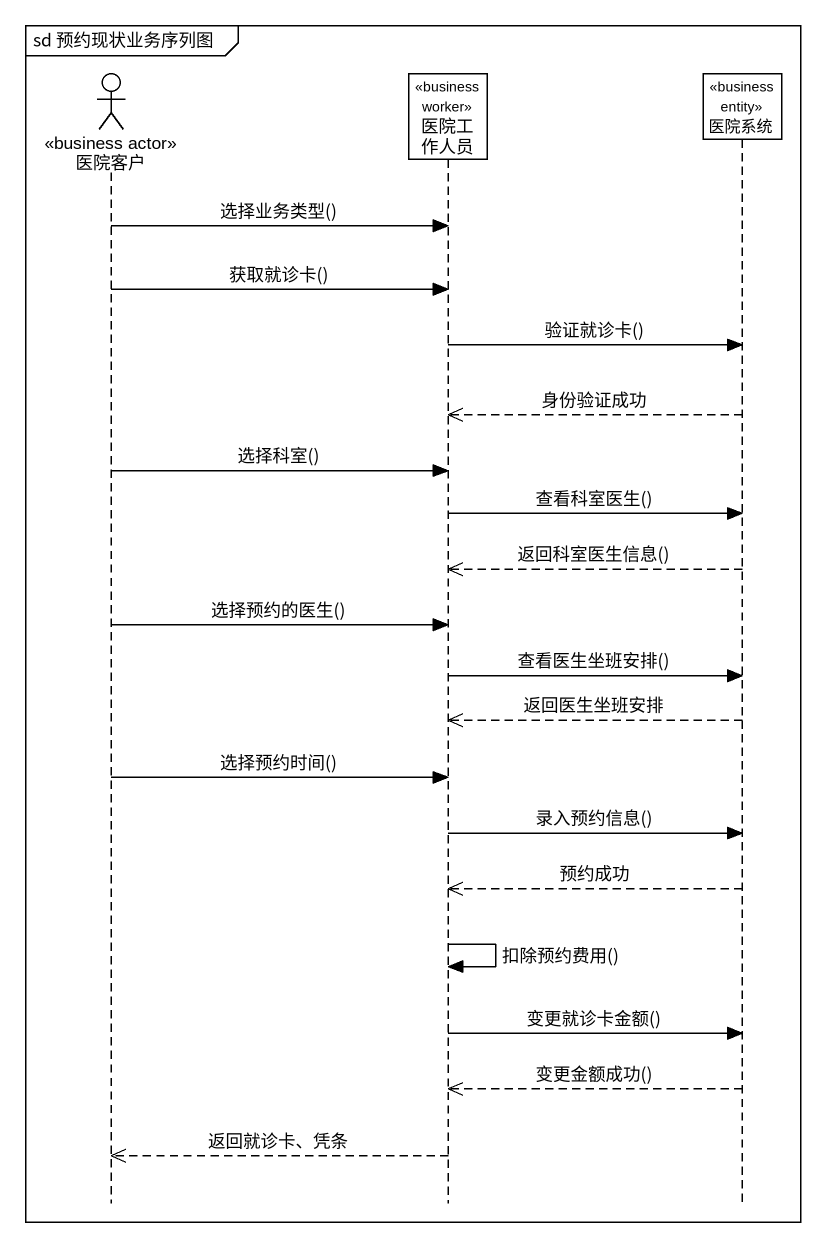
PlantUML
@startuml
mainframe sd 预约现状业务序列图
hide footbox
actor 医院客户 <<business actor>>
participant 医院工作人员 <<business worker>>
participant 医院系统 <<business entity>>

医院客户 -> 医院工作人员 : 选择业务类型()
医院客户 -> 医院工作人员 : 获取就诊卡()
医院工作人员 -> 医院系统 : 验证就诊卡()
医院系统 -->> 医院工作人员 : 身份验证成功
医院客户 -> 医院工作人员 : 选择科室()
医院工作人员 -> 医院系统 : 查看科室医生()
医院系统 -->> 医院工作人员 : 返回科室医生信息()
医院客户 -> 医院工作人员 : 选择预约的医生()
医院工作人员 -> 医院系统 : 查看医生坐班安排()
医院系统 -->> 医院工作人员 : 返回医生坐班安排
医院客户 -> 医院工作人员 : 选择预约时间()
医院工作人员 -> 医院系统 : 录入预约信息()
医院系统 -->> 医院工作人员 : 预约成功
医院工作人员 -> 医院工作人员 : 扣除预约费用()
医院工作人员 -> 医院系统 : 变更就诊卡金额()
医院系统 -->> 医院工作人员 : 变更金额成功()
医院工作人员 -->> 医院客户 : 返回就诊卡、凭条
@enduml
